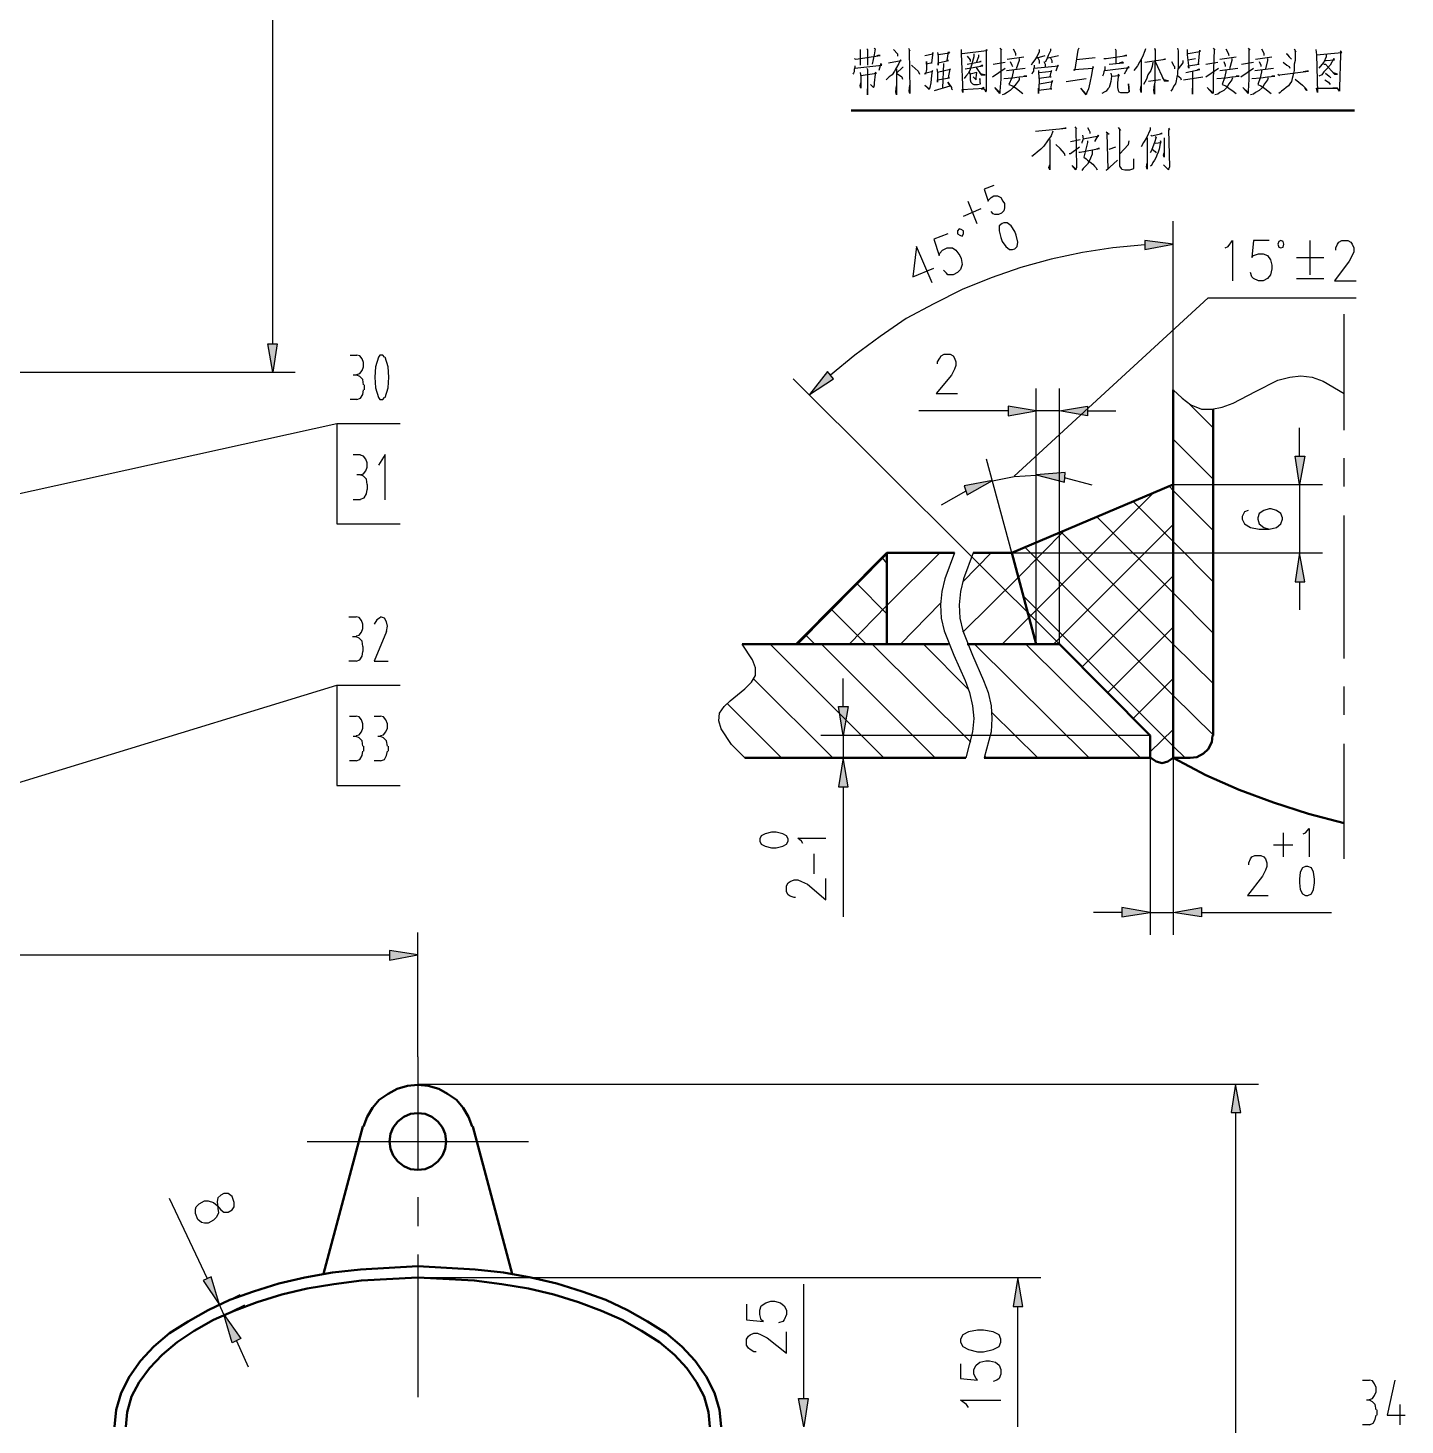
# Model space of a CAD drawing. Header units: millimetres. Extents: x -892 to 4698, y -3687 to 4524.
# Drawn here: x 1152 to 2359, y 1551 to 2776 of the extents above; entities that cross this region are included whole.
import ezdxf

# ---------------------------------------------------------------- set-up
doc = ezdxf.new("R2010")
doc.units = ezdxf.units.MM
doc.layers.add('1', color=7, linetype='Continuous')

msp = doc.modelspace()

# ---------------------------------------------------------------- hatches: boundary and pattern name
h = msp.add_hatch(color=0)
h.dxf.hatch_style = 2
h.paths.add_polyline_path([(2131, 2589.5), (2131, 2581.7), (2155.7, 2586.2)])
h = msp.add_hatch(color=0)
h.dxf.hatch_style = 2
h.paths.add_polyline_path([(1362, 2498.9), (1370.4, 2498.9), (1366.5, 2474.2)])
h = msp.add_hatch(color=0)
h.dxf.hatch_style = 2
h.paths.add_polyline_path([(1857.9, 2468.3), (1852.7, 2474.8), (1837.1, 2454.6)])
h = msp.add_hatch(color=0)
h.dxf.hatch_style = 2
h.paths.add_polyline_path([(2011.1, 2444.2), (2011.1, 2435.7), (2035.8, 2440.3)])
h = msp.add_hatch(color=0)
h.dxf.hatch_style = 2
h.paths.add_polyline_path([(2080.8, 2444.2), (2080.8, 2435.7), (2056, 2440.3)])
h = msp.add_hatch(color=0)
h.dxf.hatch_style = 2
h.paths.add_polyline_path([(2262.6, 2400.5), (2271.1, 2400.5), (2266.5, 2375.7)])
h = msp.add_hatch(color=0)
h.dxf.hatch_style = 2
h.paths.add_polyline_path([(1972.6, 2374.4), (1975.2, 2366.6), (1997.4, 2379)])
h = msp.add_hatch(color=0)
h.dxf.hatch_style = 2
h.paths.add_polyline_path([(2060.6, 2377.7), (2061.2, 2386.2), (2035.8, 2384.2)])
h = msp.add_hatch(color=0)
h.dxf.hatch_style = 2
h.paths.add_polyline_path([(2262.6, 2290.4), (2271.1, 2290.4), (2266.5, 2315.8)])
h = msp.add_hatch(color=0)
h.dxf.hatch_style = 2
h.paths.add_polyline_path([(1862.5, 2180.9), (1871, 2180.9), (1866.4, 2155.5)])
h = msp.add_hatch(color=0)
h.dxf.hatch_style = 2
h.paths.add_polyline_path([(1862.5, 2110.5), (1871, 2110.5), (1866.4, 2135.9)])
h = msp.add_hatch(color=0)
h.dxf.hatch_style = 2
h.paths.add_polyline_path([(2110.8, 2004.9), (2110.8, 1996.5), (2135.5, 2000.4)])
h = msp.add_hatch(color=0)
h.dxf.hatch_style = 2
h.paths.add_polyline_path([(2180.5, 2004.9), (2180.5, 1996.5), (2155.7, 2000.4)])
h = msp.add_hatch(color=0)
h.dxf.hatch_style = 2
h.paths.add_polyline_path([(1468.9, 1967.1), (1468.9, 1958.7), (1493.6, 1963.2)])
h = msp.add_hatch(color=0)
h.dxf.hatch_style = 2
h.paths.add_polyline_path([(2206.6, 1825.1), (2215.1, 1825.1), (2210.5, 1849.8)])
h = msp.add_hatch(color=0)
h.dxf.hatch_style = 2
h.paths.add_polyline_path([(1312.4, 1681), (1305.3, 1677.8), (1319.6, 1656.3)])
h = msp.add_hatch(color=0)
h.dxf.hatch_style = 2
h.paths.add_polyline_path([(2015.6, 1655), (2024.1, 1655), (2019.5, 1680.4)])
h = msp.add_hatch(color=0)
h.dxf.hatch_style = 2
h.paths.add_polyline_path([(1338.5, 1626.9), (1330.7, 1623), (1323.5, 1647.8)])
h = msp.add_hatch(color=0)
h.dxf.hatch_style = 2
h.paths.add_polyline_path([(1827.3, 1574.2), (1835.8, 1574.2), (1831.9, 1549.4)])

# ---------------------------------------------------------------- linework, layer by layer
at = {"layer": '1', "color": 0, "lineweight": 25}
for points in [[(1366.5, 2498.9), (1366.5, 3698.7)], [(1881.4, 2757), (1881.4, 2755), (1881.4, 2754.4), (1881.4, 2743.3)], [(1887.2, 2757.6), (1887.9, 2757), (1887.9, 2756.3), (1887.9, 2743.3)], [(1893.8, 2758.3), (1894.4, 2757.6), (1893.8, 2752.4), (1891.8, 2744)], [(1910.7, 2757), (1914, 2753.1), (1914, 2751.1)], [(1923.7, 2758.3), (1925, 2755.7), (1924.4, 2756.3), (1924.4, 2755.7), (1925, 2721.8), (1925, 2720.5), (1925, 2718.5), (1924.4, 2720.5), (1925, 2725.7)], [(1970, 2757), (1970, 2753.1), (1971.3, 2719.2), (1970.7, 2721.8), (1990.2, 2723.1), (1989.6, 2723.8), (1987.6, 2722.4), (1990.2, 2722.4), (1991.5, 2719.8), (1992.2, 2721.1), (1992.2, 2725.1), (1992.2, 2743.3), (1992.2, 2757), (1992.8, 2756.3), (1992.2, 2755.7), (1970.7, 2753.1)], [(2003.9, 2758.3), (2005.2, 2756.3), (2004.6, 2757), (2004.6, 2730.9), (2003.9, 2720.5), (2003.9, 2719.2), (2003.9, 2718.5), (1999.3, 2723.8), (2003.9, 2719.2)], [(2015.6, 2757.6), (2017.6, 2753.7), (2017.6, 2751.8)], [(2038.4, 2757), (2038.4, 2755), (2036.5, 2751.1), (2034.5, 2747.9), (2032.6, 2745.3), (2031.3, 2743.3)], [(2048.2, 2757.6), (2048.2, 2755.7), (2046.3, 2751.8), (2045, 2748.5), (2043.7, 2745.9)], [(2073, 2758.3), (2072.3, 2756.3), (2069.7, 2739.4), (2069.1, 2738.7), (2069.1, 2739.4), (2085.4, 2740.7), (2086, 2741.3), (2085.4, 2742), (2084.1, 2734.8), (2082.8, 2727.7), (2081.5, 2722.4), (2080.1, 2719.2), (2079.5, 2717.2), (2074.9, 2723.1), (2079.5, 2717.9)], [(2104.9, 2757.6), (2105.6, 2756.3), (2105.6, 2744.6)], [(2131.6, 2757.6), (2131, 2755.7), (2129, 2750.5), (2126.4, 2745.9), (2124.5, 2742.7), (2122.5, 2740), (2121.2, 2738.7)], [(2139.5, 2758.3), (2140.1, 2756.3), (2140.1, 2757), (2139.5, 2717.9), (2138.8, 2721.1), (2139.5, 2726.4)], [(2159.7, 2758.3), (2160.3, 2755.7), (2160.3, 2755), (2160.3, 2745.9), (2160.3, 2741.3), (2159.7, 2738.1), (2159.7, 2735.5), (2159, 2732.9), (2158.4, 2729.6), (2157.7, 2727), (2156.4, 2725.1), (2155.1, 2722.4), (2153.8, 2720.5)], [(2168.1, 2757), (2168.1, 2752.4), (2169.4, 2740.7), (2168.8, 2742.7), (2178.6, 2744), (2177.9, 2744), (2179.2, 2756.3), (2179.2, 2755), (2168.8, 2753.1)], [(2190.9, 2758.3), (2192.2, 2756.3), (2191.6, 2757), (2190.9, 2730.9), (2190.9, 2720.5), (2190.9, 2719.2), (2190.3, 2718.5), (2185.7, 2723.8), (2190.3, 2719.2)], [(2202, 2757.6), (2204, 2753.7), (2204.6, 2751.8)], [(2221.6, 2758.3), (2222.9, 2756.3), (2222.2, 2757), (2222.2, 2730.9), (2221.6, 2720.5), (2221.6, 2719.2), (2221.6, 2718.5), (2217, 2723.8), (2221.6, 2719.2)], [(2233.3, 2757.6), (2235.3, 2753.7), (2235.3, 2751.8)], [(2262, 2757.6), (2263.3, 2755), (2262.6, 2755.7), (2262.6, 2751.1), (2262.6, 2747.2), (2262, 2744), (2262, 2741.3), (2262, 2738.7), (2261.3, 2736.1), (2260.7, 2733.5), (2260, 2731.6), (2259.4, 2729), (2258.1, 2727), (2256.8, 2725.1), (2254.8, 2723.8), (2252.8, 2721.8), (2250.9, 2720.5), (2249.6, 2719.2), (2248.3, 2718.5)], [(2280.9, 2757), (2281.5, 2752.4), (2282.2, 2719.2), (2281.5, 2723.1), (2299.8, 2723.1), (2298.5, 2723.1), (2295.9, 2723.1)], [(1876.2, 2749.2), (1877.5, 2748.5), (1899, 2751.8), (1897, 2751.8), (1895.7, 2751.1)], [(1876.8, 2740.7), (1900.3, 2743.3), (1899.6, 2744.6), (1897.7, 2738.7)], [(1906.1, 2745.3), (1917.2, 2747.2), (1916.6, 2747.9), (1915.3, 2744.6), (1913.3, 2741.3), (1911.4, 2738.1), (1909.4, 2734.8), (1906.8, 2732.9), (1904.2, 2730.3)], [(1938.1, 2751.8), (1945.2, 2753.1), (1945.2, 2754.4), (1943.9, 2745.3), (1944.6, 2745.3), (1939.4, 2744), (1939.4, 2746.6), (1939.4, 2743.3), (1939.4, 2739.4), (1938.7, 2735.5), (1938.1, 2736.1), (1945.2, 2738.1), (1944.6, 2738.7), (1943.9, 2734.2), (1943.3, 2727.7), (1942.6, 2723.8), (1942, 2721.8), (1938.1, 2725.7), (1942, 2722.4)], [(1949.2, 2754.4), (1949.8, 2751.1), (1949.8, 2747.9), (1949.8, 2743.3), (1949.8, 2745.3), (1958.9, 2747.2), (1957.6, 2747.2), (1958.9, 2755), (1959.6, 2753.7), (1949.8, 2752.4)], [(1954.4, 2744.6), (1953.7, 2723.1)], [(1981.1, 2753.1), (1981.1, 2750.5), (1979.8, 2746.6), (1979.1, 2743.3), (1977.8, 2739.4), (1976.5, 2736.1), (1973.9, 2733.5), (1972.6, 2731.6)], [(1975.2, 2751.1), (1977.8, 2747.9), (1977.8, 2746.6)], [(1975.2, 2744), (1987.6, 2746.6), (1987, 2746.6), (1985.7, 2745.9)], [(1985, 2752.4), (1985, 2750.5), (1983, 2745.3)], [(1998, 2744), (2008.5, 2745.9)], [(2010.4, 2748.5), (2024.8, 2750.5)], [(2013, 2746.6), (2014.3, 2743.3), (2015, 2742)], [(2020.8, 2749.2), (2020.8, 2747.2), (2018.2, 2740)], [(2036.5, 2749.8), (2043.7, 2751.8)], [(2037.1, 2749.8), (2038.4, 2747.2), (2038.4, 2744.6)], [(2042.3, 2746.6), (2043.7, 2744), (2043.7, 2742)], [(2046.3, 2749.8), (2055.4, 2751.8)], [(2048.2, 2749.8), (2049.5, 2747.2), (2049.5, 2745.3)], [(2087.3, 2749.8), (2071, 2747.9)], [(2095.1, 2749.2), (2097.1, 2749.2), (2115.3, 2751.8), (2114, 2751.8), (2112.1, 2751.1)], [(2099.7, 2744), (2112.1, 2745.3), (2111.4, 2745.9), (2108.8, 2745.3)], [(2127.7, 2748.5), (2127.7, 2719.2), (2127.1, 2721.8), (2127.7, 2725.1)], [(2138.1, 2745.9), (2137.5, 2742), (2136.2, 2738.7), (2133.6, 2734.8), (2132.3, 2730.9), (2131, 2728.3), (2129.7, 2726.4)], [(2131, 2745.9), (2149.2, 2748.5), (2148.6, 2748.5), (2146.6, 2747.9)], [(2140.1, 2746.6), (2147.9, 2729.6), (2151.8, 2729.6), (2151.2, 2729.6), (2147.9, 2730.3), (2146.6, 2732.2)], [(2154.4, 2746.6), (2156.4, 2742.7), (2157, 2742), (2157, 2740)], [(2164.2, 2747.2), (2164.2, 2745.3), (2160.3, 2740)], [(2168.8, 2747.9), (2175.3, 2749.2)], [(2184.4, 2744), (2194.8, 2745.9)], [(2196.8, 2748.5), (2211.1, 2750.5)], [(2200.1, 2746.6), (2201.4, 2743.3), (2201.4, 2742)], [(2207.2, 2749.2), (2207.2, 2747.2), (2205.3, 2740)], [(2215.7, 2744), (2226.1, 2745.9)], [(2228.1, 2748.5), (2242.4, 2750.5)], [(2231.3, 2746.6), (2232.6, 2743.3), (2232.6, 2742)], [(2238.5, 2749.2), (2238.5, 2747.2), (2236.6, 2740)], [(2252.2, 2745.9), (2255.5, 2743.3), (2257.4, 2742), (2258.1, 2740.7)], [(2254.8, 2753.1), (2255.5, 2753.1), (2257.4, 2750.5), (2259.4, 2748.5)], [(2281.5, 2752.4), (2303.7, 2754.4), (2302.4, 2755.7), (2302.4, 2752.4), (2301.7, 2723.8), (2301.7, 2720.5), (2299.8, 2723.1)], [(2290, 2752.4), (2290, 2750.5), (2288, 2745.9), (2284.8, 2742), (2283.5, 2740.7)], [(2288.7, 2747.2), (2290, 2747.2), (2297.2, 2747.9), (2296.5, 2749.2), (2293.3, 2743.3), (2290.6, 2740), (2288, 2737.4), (2286.1, 2734.8), (2283.5, 2733.5)], [(2288, 2744), (2289.3, 2744), (2297.2, 2735.5), (2299.8, 2735.5), (2297.2, 2736.1), (2295.9, 2736.8)], [(1876.8, 2742.7), (1876.8, 2741.3), (1876.2, 2739.4), (1876.2, 2737.4), (1875.5, 2736.1), (1874.9, 2735.5)], [(1881.4, 2736.8), (1882, 2732.9), (1882, 2723.1), (1881.4, 2725.1), (1882, 2727.7)], [(1882, 2734.2), (1895.7, 2736.1), (1894.4, 2736.8), (1894.4, 2735.5), (1893.8, 2727.7), (1893.8, 2725.7), (1893.1, 2723.8), (1890.5, 2726.4), (1893.1, 2723.8), (1893.8, 2725.1)], [(1887.2, 2740.7), (1887.9, 2739.4), (1887.9, 2717.2), (1887.9, 2719.2), (1887.9, 2722.4)], [(1913.3, 2740), (1913.3, 2739.4), (1913.3, 2717.2), (1912.7, 2719.8), (1913.3, 2725.1)], [(1919.2, 2741.3), (1918.5, 2741.3), (1913.3, 2736.1), (1917.9, 2732.9), (1918.5, 2730.9)], [(1926.3, 2743.3), (1927, 2742.7), (1932.2, 2738.1), (1933.5, 2735.5)], [(1948.5, 2740), (1949.2, 2736.8), (1949.2, 2732.9), (1949.2, 2728.3), (1949.2, 2730.3), (1959.6, 2732.2), (1958.9, 2732.2), (1960.2, 2740), (1960.2, 2739.4), (1949.2, 2736.8)], [(1973.3, 2740), (1988.9, 2742.7), (1988.3, 2743.3), (1986.3, 2742)], [(1980.4, 2732.9), (1983, 2730.3), (1983, 2732.2), (1983.7, 2736.8), (1977.8, 2735.5), (1977.2, 2736.8), (1977.8, 2735.5), (1977.8, 2730.3), (1978.5, 2728.3), (1979.1, 2727.7), (1979.8, 2727), (1981.1, 2726.4), (1984.3, 2726.4), (1987, 2727), (1986.3, 2731.6), (1986.3, 2727.7)], [(1983, 2741.3), (1987.6, 2734.8), (1990.9, 2734.8), (1987.6, 2735.5), (1986.3, 2736.1)], [(1997.4, 2732.9), (2008.5, 2740.7)], [(2020.8, 2732.2), (2020.8, 2730.3), (2018.2, 2727), (2015.6, 2723.8), (2013, 2721.1), (2010.4, 2719.2), (2007.8, 2717.9), (2005.9, 2717.2)], [(2007.2, 2731.6), (2015, 2732.2), (2020.8, 2732.9), (2027.4, 2733.5), (2026.7, 2733.5), (2024.8, 2733.5)], [(2009.8, 2738.7), (2026.1, 2740.7)], [(2015.6, 2738.7), (2015.6, 2737.4), (2014.3, 2732.2), (2011.7, 2726.4), (2015, 2725.1), (2018.2, 2723.1), (2021.5, 2720.5), (2024.1, 2718.5)], [(2033.9, 2743.3), (2033.9, 2741.3), (2033.2, 2740), (2033.2, 2738.1), (2032.6, 2736.8), (2031.9, 2735.5)], [(2033.9, 2740.7), (2055.4, 2742.7), (2054.7, 2743.3), (2052.8, 2738.1)], [(2037.8, 2738.7), (2037.8, 2736.8), (2038.4, 2729.6), (2037.8, 2718.5), (2037.8, 2720.5), (2037.8, 2723.1)], [(2038.4, 2736.8), (2049.5, 2738.1), (2048.9, 2738.7), (2047.6, 2732.9), (2048.9, 2732.9), (2038.4, 2731.6)], [(2061.9, 2729), (2079.5, 2731.6)], [(2101, 2736.1), (2101.7, 2733.5), (2101, 2729), (2100.4, 2725.7), (2099.7, 2723.8), (2098.4, 2722.4), (2097.1, 2720.5), (2095.8, 2719.8), (2093.2, 2718.5)], [(2095.8, 2742), (2095.8, 2739.4), (2095.1, 2737.4), (2094.5, 2734.8), (2093.8, 2733.5)], [(2095.8, 2738.7), (2117.3, 2741.3), (2116.6, 2742), (2112.7, 2735.5)], [(2101.7, 2733.5), (2108.8, 2734.2), (2107.5, 2735.5), (2107.5, 2732.9), (2106.9, 2727.7), (2106.9, 2723.8), (2107.5, 2721.1), (2108.2, 2719.8), (2109.5, 2719.2), (2110.8, 2719.2), (2112.7, 2719.2), (2114.7, 2719.2), (2116, 2719.2), (2117.3, 2719.8), (2117.3, 2720.5), (2116.6, 2727), (2117.3, 2719.8)], [(2159.7, 2734.2), (2162.3, 2732.2), (2162.9, 2730.3)], [(2164.9, 2730.3), (2181.8, 2732.9)], [(2166.8, 2736.8), (2179.2, 2739.4), (2177.9, 2739.4), (2176.6, 2738.7)], [(2172.7, 2737.4), (2172.7, 2717.9), (2172.7, 2720.5), (2172.7, 2723.1)], [(2184.4, 2732.9), (2195.5, 2740.7)], [(2207.9, 2732.2), (2207.2, 2730.3), (2204.6, 2727), (2202.7, 2723.8), (2200.1, 2721.1), (2196.8, 2719.2), (2194.8, 2717.9), (2192.2, 2717.2)], [(2194.2, 2731.6), (2202, 2732.2), (2207.2, 2732.9), (2213.7, 2733.5), (2213.1, 2733.5), (2211.1, 2733.5)], [(2196.8, 2738.7), (2212.4, 2740.7)], [(2202, 2738.7), (2202, 2737.4), (2200.7, 2732.2), (2198.8, 2726.4), (2202, 2725.1), (2204.6, 2723.1), (2208.5, 2720.5), (2211.1, 2718.5)], [(2215.1, 2732.9), (2226.1, 2740.7)], [(2239.2, 2732.2), (2238.5, 2730.3), (2235.9, 2727), (2234, 2723.8), (2231.3, 2721.1), (2228.1, 2719.2), (2226.1, 2717.9), (2223.5, 2717.2)], [(2224.8, 2731.6), (2232.6, 2732.2), (2238.5, 2732.9), (2245, 2733.5), (2244.4, 2733.5), (2242.4, 2733.5)], [(2227.4, 2738.7), (2243.7, 2740.7)], [(2233.3, 2738.7), (2233.3, 2737.4), (2232, 2732.2), (2230, 2726.4), (2232.6, 2725.1), (2235.9, 2723.1), (2239.2, 2720.5), (2241.8, 2718.5)], [(2247.6, 2735.5), (2248.9, 2734.2), (2248.9, 2734.8), (2274.4, 2738.1), (2273.1, 2738.1), (2269.8, 2737.4)], [(2289.3, 2736.1), (2292.6, 2733.5), (2293.9, 2732.2)], [(1946.5, 2721.1), (1960.2, 2725.1), (1958.3, 2728.3), (1961.5, 2723.8), (1961.5, 2722.4), (1962.2, 2721.8)], [(2038.4, 2727), (2050.2, 2729), (2049.5, 2729.6), (2048.2, 2722.4), (2049.5, 2722.4), (2037.8, 2721.1)], [(2144.7, 2730.3), (2134.2, 2729)], [(2262.6, 2730.9), (2265.9, 2728.3), (2269.1, 2725.7), (2271.1, 2723.8), (2272.4, 2722.4), (2273.1, 2721.1), (2271.1, 2723.1)], [(2288.7, 2730.3), (2292, 2728.3), (2293.3, 2726.4)], [(2050.2, 2685.3), (2048.9, 2681.4), (2045.6, 2676.8), (2042.3, 2672.3), (2039.7, 2669.7), (2036.5, 2667.1), (2034.5, 2665.1), (2031.9, 2663.1)], [(2035.2, 2685.3), (2061.9, 2687.9), (2061.2, 2687.9), (2058, 2687.3)], [(2069.7, 2689.2), (2071, 2687.3), (2070.4, 2687.3), (2071, 2653.4), (2070.4, 2652.1), (2070.4, 2651.4), (2067.1, 2655.3), (2070.4, 2652.1)], [(2080.8, 2688.6), (2082.1, 2686), (2082.8, 2684.7), (2082.8, 2683.3)], [(2097.1, 2684.7), (2099.7, 2682.7), (2097.7, 2683.3), (2098.4, 2652.1), (2097.1, 2650.8), (2106.9, 2659.9)], [(2107.5, 2688.6), (2109.5, 2686), (2108.8, 2686.6), (2108.8, 2680.1), (2108.8, 2672.9), (2108.8, 2667.1), (2108.8, 2662.5), (2108.8, 2661.8), (2108.8, 2660.5), (2108.8, 2654.7), (2110.1, 2652.7), (2110.8, 2652.1), (2113.4, 2651.4), (2117.9, 2651.4), (2121.2, 2652.7), (2121.2, 2661.2)], [(2135.5, 2688.6), (2135.5, 2686.6), (2132.3, 2679.4), (2129.7, 2675.5), (2127.7, 2671.6)], [(2136.2, 2682), (2136.8, 2681.4), (2146, 2683.3), (2145.3, 2683.3), (2144, 2682.7)], [(2151.8, 2687.9), (2152.5, 2686.6), (2151.8, 2686.6), (2152.5, 2654), (2151.8, 2652.1), (2151.8, 2651.4), (2147.3, 2656), (2151.8, 2651.4), (2151.8, 2652.7)], [(2047.6, 2678.1), (2047.6, 2676.2), (2047.6, 2652.7), (2047.6, 2651.4), (2046.9, 2653.4), (2047.6, 2656)], [(2061.2, 2663.8), (2060.6, 2665.8), (2056.7, 2670.3), (2052.8, 2673.6)], [(2064.5, 2665.8), (2065.8, 2665.8), (2073.6, 2671.6)], [(2065.8, 2676.2), (2074.3, 2678.1)], [(2073, 2667.1), (2074.3, 2667.1), (2091.2, 2670.3), (2089.9, 2670.3), (2088.6, 2669.7)], [(2076.2, 2682), (2076.9, 2678.8), (2076.2, 2676.8), (2075.6, 2675.5), (2075.6, 2674.9)], [(2076.9, 2678.8), (2090.6, 2681.4), (2089.9, 2682), (2086.7, 2676.2)], [(2080.8, 2676.8), (2080.8, 2675.5), (2077.5, 2662.5), (2079.5, 2661.2), (2080.8, 2659.9), (2082.8, 2658.6), (2085.4, 2656.6), (2086.7, 2654.7), (2088, 2653.4), (2089.3, 2651.4)], [(2099.7, 2669.7), (2105.6, 2671.6)], [(2108.8, 2665.1), (2116.6, 2673.6), (2117.3, 2676.8)], [(2132.9, 2679.4), (2132.9, 2652.1), (2132.3, 2654), (2132.9, 2657.3)], [(2140.1, 2680.7), (2140.8, 2680.1), (2139.5, 2675.5), (2138.1, 2671.6), (2136.8, 2668.4), (2135.5, 2666.4)], [(2140.1, 2674.9), (2145.3, 2675.5), (2144.7, 2676.8), (2144, 2672.9), (2143.4, 2669.7), (2142.7, 2667.1), (2141.4, 2664.4), (2140.8, 2662.5), (2139.5, 2659.9), (2138.1, 2657.9), (2136.8, 2655.3), (2135.5, 2654.7)], [(2147.9, 2679.4), (2147.9, 2678.8), (2147.9, 2678.1), (2147.9, 2662.5), (2147.3, 2664.4), (2147.9, 2666.4)], [(2084.7, 2669), (2084.7, 2665.1), (2083.4, 2661.8), (2082.1, 2659.2), (2080.8, 2656.6), (2078.8, 2654.7), (2076.9, 2652.7), (2075.6, 2650.8)], [(2137.5, 2669.7), (2140.1, 2667.7), (2140.8, 2666.4)], [(1998.7, 2637.7), (1990.2, 2634.5), (1993.5, 2624), (1994.1, 2625.3), (1996.1, 2627.3), (1998.7, 2628.6), (2001.9, 2628.6), (2004.6, 2627.3), (2006.5, 2624), (2007.8, 2622.1), (2007.8, 2618.2), (2007.2, 2615.6), (2005.2, 2613.6), (2002.6, 2612.3), (1999.3, 2612.3), (1998, 2613), (1996.1, 2614.9)], [(1975.9, 2624), (1983.7, 2604.5)], [(1972, 2611), (1987.6, 2617.5)], [(1968.1, 2599.9), (1966.8, 2598), (1966.8, 2595.4), (1968.7, 2594.1), (1970.7, 2593.4), (1972, 2595.4), (1972, 2598), (1970, 2599.3), (1968.1, 2599.9)], [(2005.9, 2604.5), (2003.2, 2602.5), (2003.2, 2598), (2004.6, 2592.1), (2005.9, 2588.8), (2009.1, 2584.3), (2012.4, 2581.7), (2015, 2581.7), (2016.9, 2582.3), (2018.9, 2584.3), (2019.5, 2588.2), (2018.2, 2594.1), (2016.9, 2597.3), (2013.7, 2602.5), (2010.4, 2605.1), (2007.2, 2605.1), (2005.9, 2604.5)], [(2155.7, 2458.5), (2155.7, 2606.4)], [(2131, 2585.6), (2103, 2583), (2076.2, 2579.1), (2048.9, 2573.2), (2022.1, 2566), (1996.1, 2556.9), (1970.7, 2546.5), (1945.9, 2534.1), (1921.8, 2521.1), (1899, 2505.4), (1876.8, 2489.1), (1855.3, 2471.5)], [(1958.3, 2595.4), (1945.9, 2590.8), (1950.5, 2576.5), (1951.1, 2578.4), (1953.7, 2581), (1957.6, 2583), (1962.2, 2583), (1965.4, 2581), (1968.7, 2576.5), (1970, 2573.9), (1970.7, 2568.6), (1969.4, 2564.1), (1966.8, 2561.5), (1962.8, 2559.5), (1958.3, 2559.5), (1957, 2560.8), (1954.4, 2563.4)], [(2131, 2589.5), (2131, 2581.7), (2155.7, 2586.2), (2131, 2589.5)], [(2201.4, 2583), (2204, 2584.3), (2207.9, 2589.5), (2207.9, 2554.3)], [(2239.8, 2589.5), (2226.1, 2589.5), (2224.8, 2574.5), (2226.1, 2576.5), (2230.7, 2577.8), (2234.6, 2577.8), (2238.5, 2576.5), (2241.1, 2572.6), (2242.4, 2568), (2242.4, 2564.7), (2241.1, 2559.5), (2238.5, 2556.3), (2234.6, 2554.3), (2230.7, 2554.3), (2226.1, 2556.3), (2224.8, 2557.6), (2223.5, 2561.5)], [(2250.2, 2589.5), (2248.3, 2588.8), (2247.6, 2586.2), (2248.3, 2583.6), (2250.2, 2583), (2252.2, 2583.6), (2252.8, 2586.2), (2252.2, 2588.8), (2250.2, 2589.5)], [(2275.7, 2589.5), (2275.7, 2559.5)], [(2298.5, 2581), (2298.5, 2583), (2299.8, 2586.2), (2301.1, 2588.2), (2303.7, 2589.5), (2308.9, 2589.5), (2311.5, 2588.2), (2312.8, 2586.2), (2314.1, 2583), (2314.1, 2579.7), (2312.8, 2576.5), (2310.2, 2571.3), (2297.2, 2554.3), (2316.1, 2554.3)], [(1944.6, 2552.4), (1930.9, 2584.3), (1927.7, 2557.6), (1945.9, 2565.4)], [(2263.9, 2574.5), (2288, 2574.5)], [(2263.9, 2556.3), (2288, 2556.3)], [(2016.3, 2382.9), (2186.4, 2539.3), (2316.1, 2539.3)], [(2305.6, 2423.3), (2305.6, 2525)], [(1362, 2498.9), (1370.4, 2498.9), (1366.5, 2474.2), (1362, 2498.9)], [(1434.3, 2489.1), (1440.2, 2489.1)], [(1440.2, 2472.2), (1442.8, 2472.8), (1444.7, 2475.5), (1446, 2478.7), (1446, 2482.6), (1444.7, 2485.9), (1442.8, 2488.5), (1440.2, 2489.1)], [(1464.3, 2487.2), (1463, 2489.1), (1460.4, 2489.1), (1459.1, 2487.2), (1456.5, 2478.7), (1455.8, 2469.6), (1456.5, 2460.5), (1459.1, 2452)], [(1464.9, 2452), (1467.5, 2460.5), (1468.2, 2469.6), (1467.5, 2478.7), (1464.9, 2487.2)], [(1949.2, 2481.3), (1949.2, 2483.3), (1951.1, 2486.5), (1952.4, 2488.5), (1955, 2489.8), (1960.2, 2489.8), (1962.8, 2488.5), (1964.1, 2486.5), (1965.4, 2483.3), (1965.4, 2480), (1964.1, 2476.8), (1961.5, 2471.5), (1947.9, 2455.3), (1966.8, 2455.3)], [(1857.9, 2468.3), (1852.7, 2474.8), (1837.1, 2454.6), (1857.9, 2468.3)], [(1012, 2474.2), (1386.1, 2474.2)], [(1440.2, 2471.5), (1436.9, 2471.5)], [(1446, 2463.1), (1445.4, 2467.6), (1442.8, 2470.2), (1440.2, 2471.5)], [(1446.7, 2463.1), (1446.7, 2458.5)], [(2056, 2235.6), (1822.7, 2468.3)], [(2155.7, 2458.5), (2163.6, 2451.3), (2171.4, 2445.5), (2180.5, 2441.6), (2189.6, 2441.6), (2198.8, 2443.5), (2208.5, 2446.8), (2228.1, 2457.2), (2247.6, 2467), (2258.1, 2469.6), (2267.8, 2470.9), (2277.6, 2469.6), (2287.4, 2466.3), (2305.6, 2455.3)], [(1440.2, 2450), (1434.3, 2450)], [(1440.2, 2450), (1443.4, 2451.3), (1445.4, 2454.6), (1446, 2458.5)], [(1459.1, 2452), (1460.4, 2450), (1463, 2450), (1464.3, 2452)], [(2035.8, 2235.6), (2035.8, 2459.8)], [(2056, 2235.6), (2056, 2459.8)], [(2011.1, 2440.3), (1932.9, 2440.3)], [(2011.1, 2444.2), (2011.1, 2435.7), (2035.8, 2440.3), (2011.1, 2444.2)], [(2056, 2440.3), (2035.8, 2440.3)], [(2080.8, 2444.2), (2080.8, 2435.7), (2056, 2440.3), (2080.8, 2444.2)], [(2080.8, 2440.3), (2105.6, 2440.3)], [(2190.9, 2425.3), (2170.1, 2446.1)], [(374.6, 2197.8), (1422.6, 2429.2), (1478, 2429.2)], [(1422.6, 2429.2), (1422.6, 2341.2), (1478, 2341.2)], [(2266.5, 2400.5), (2266.5, 2425.3)], [(2190.9, 2380.3), (2155.7, 2415.5)], [(1436.9, 2401.8), (1443.4, 2401.8)], [(1443.4, 2384.2), (1446, 2384.9), (1448, 2387.5), (1449.3, 2390.7), (1449.3, 2394.6), (1448, 2397.9), (1446, 2400.5), (1443.4, 2401.2)], [(1464.9, 2362.1), (1464.9, 2401.8), (1459.1, 2392.7)], [(2035.8, 2242.1), (2035.8, 2403.8)], [(2014.3, 2315.8), (1992.2, 2397.9)], [(2262.6, 2400.5), (2271.1, 2400.5), (2266.5, 2375.7), (2262.6, 2400.5)], [(2305.6, 2373.8), (2305.6, 2398.6)], [(1443.4, 2384.2), (1440.2, 2384.2)], [(1449.3, 2375.7), (1448.6, 2380.3), (1446, 2382.9), (1443.4, 2384.2)], [(1972.6, 2374.4), (1975.2, 2366.6), (1997.4, 2379), (1972.6, 2374.4)], [(2035.8, 2383.6), (2016.3, 2382.3), (1997.4, 2378.4)], [(2060.6, 2377.7), (2061.2, 2386.2), (2035.8, 2384.2), (2060.6, 2377.7)], [(2084.7, 2375.1), (2060.6, 2381.6)], [(1443.4, 2362.7), (1446.7, 2364), (1448.6, 2367.3), (1449.3, 2371.2)], [(1449.3, 2375.7), (1449.3, 2371.2)], [(1973.9, 2369.9), (1952.4, 2357.5)], [(2029.3, 2259.1), (2138.8, 2368.6)], [(2155.7, 2370.5), (2152.5, 2373.8)], [(2155.7, 2375.7), (2286.7, 2375.7)], [(2190.9, 2335.3), (2155.7, 2370.5)], [(2266.5, 2375.7), (2266.5, 2315.8)], [(1443.4, 2362.1), (1436.9, 2362.1)], [(2155.7, 2325.6), (2120.6, 2360.8)], [(2221.6, 2352.9), (2218.3, 2351.6), (2216.4, 2347.7), (2216.4, 2345.1), (2218.3, 2341.2), (2223.5, 2337.9), (2231.3, 2336.6), (2239.8, 2336.6), (2246.3, 2337.9), (2250.2, 2341.2), (2251.5, 2345.1), (2251.5, 2346.4), (2250.2, 2350.3), (2246.3, 2352.9), (2241.8, 2354.2), (2239.8, 2354.2), (2235.3, 2352.9), (2231.3, 2350.3), (2230, 2346.4), (2230, 2345.1), (2231.3, 2341.2), (2235.3, 2337.9), (2239.8, 2336.6)], [(2050.8, 2235.6), (2155.7, 2340.6)], [(2155.7, 2280.6), (2089.3, 2347.1)], [(2305.6, 2223.2), (2305.6, 2348.4)], [(2020.2, 2294.3), (2060.6, 2335.3)], [(2155.7, 2235.6), (2057.3, 2334)], [(1904.8, 2314.5), (1906.1, 2315.8)], [(1904.8, 2269.5), (1951.1, 2315.8)], [(1964.1, 2315.8), (1955.7, 2293), (1953.1, 2281.9), (1951.8, 2270.2), (1952.4, 2258.4), (1955, 2247.4), (1963.5, 2225.9), (1973.3, 2203.7), (1977.2, 2193.3), (1979.8, 2181.5), (1981.1, 2170.5), (1979.8, 2158.7), (1973.9, 2135.9)], [(1980.4, 2315.8), (1972, 2293), (1969.4, 2281.9), (1968.1, 2270.2), (1968.7, 2258.4), (1971.3, 2247.4), (1979.8, 2225.9), (1989.6, 2203.7), (1993.5, 2193.3), (1996.1, 2181.5), (1996.7, 2170.5), (1996.1, 2158.7), (1990.2, 2135.9)], [(1971.3, 2290.4), (1996.1, 2315.8)], [(2014.3, 2315.8), (2286.7, 2315.8)], [(2155.7, 2190.7), (2026.1, 2320.3)], [(2190.9, 2290.4), (2155.7, 2325.6)], [(2262.6, 2290.4), (2271.1, 2290.4), (2266.5, 2315.8), (2262.6, 2290.4)], [(1826.6, 2235.6), (1904.8, 2314.5)], [(1904.8, 2306.7), (1900.9, 2311.2)], [(1971.3, 2246.1), (2020.2, 2294.3)], [(2075.6, 2215.4), (2155.7, 2295.6)], [(1904.8, 2262.3), (1878.1, 2289.1)], [(2190.9, 2245.4), (2155.7, 2280.6)], [(2266.5, 2290.4), (2266.5, 2265.6)], [(1886.6, 2235.6), (1856, 2266.3)], [(1871.6, 2235.6), (1904.8, 2269.5)], [(1916.6, 2235.6), (1951.8, 2271.5)], [(2155.7, 2146.3), (2024.8, 2277.3)], [(1433, 2259.7), (1439.5, 2259.7)], [(1439.5, 2242.8), (1442.1, 2243.4), (1444.1, 2246.1), (1445.4, 2249.3), (1445.4, 2253.2), (1444.1, 2256.5), (1442.1, 2259.1), (1439.5, 2259.7)], [(1461, 2259.1), (1457.8, 2257.1), (1455.2, 2253.2)], [(1466.2, 2246.7), (1466.9, 2251.3), (1466.2, 2255.2), (1464.3, 2258.4), (1461, 2259.7)], [(2005.9, 2235.6), (2029.3, 2259.1)], [(1439.5, 2242.1), (1436.3, 2242.1)], [(1445.4, 2233.7), (1444.7, 2238.2), (1442.1, 2240.8), (1439.5, 2242.1)], [(1466.2, 2246.7), (1455.2, 2220.6), (1467.5, 2220.6)], [(1841.6, 2235.6), (1833.2, 2244.1)], [(2098.4, 2193.3), (2155.7, 2250.6)], [(1445.4, 2233.7), (1445.4, 2229.1)], [(1780.4, 2135.9), (1768.6, 2147.6), (1759.5, 2161.3), (1757.6, 2168.5), (1758.2, 2175), (1762.1, 2180.9), (1767.3, 2186.1), (1780.4, 2196.5), (1786.2, 2202.4), (1789.5, 2208.3), (1789.5, 2214.8), (1786.9, 2221.9), (1777.8, 2235.6)], [(1902.2, 2135.9), (1802.5, 2235.6)], [(1947.2, 2135.9), (1847.5, 2235.6)], [(1978.5, 2149.6), (1891.8, 2235.6)], [(1976.5, 2195.9), (1936.8, 2235.6)], [(2082.1, 2135.9), (1981.7, 2235.6)], [(2127.1, 2135.9), (2026.7, 2235.6)], [(2190.9, 2201.1), (2155.7, 2235.6)], [(1439.5, 2220.6), (1433, 2220.6)], [(1439.5, 2220.6), (1442.8, 2221.9), (1444.7, 2225.2), (1445.4, 2229.1)], [(1857.3, 2135.9), (1788.2, 2205)], [(1866.4, 2180.9), (1866.4, 2205.6)], [(2120.6, 2170.5), (2155.7, 2205.6)], [(362.9, 1875.2), (1422.6, 2199.8), (1478, 2199.8)], [(1422.6, 2199.8), (1422.6, 2111.8), (1478, 2111.8)], [(2305.6, 2173.7), (2305.6, 2198.5)], [(1812.3, 2135.9), (1764.7, 2183.5)], [(1862.5, 2180.9), (1871, 2180.9), (1866.4, 2155.5), (1862.5, 2180.9)], [(2190.9, 2156.1), (2155.7, 2190.7)], [(1433.7, 2172.4), (1439.5, 2172.4)], [(1439.5, 2155.5), (1442.1, 2156.1), (1444.1, 2158.7), (1445.4, 2162), (1445.4, 2165.9), (1444.1, 2169.2), (1442.1, 2171.8), (1439.5, 2172.4)], [(1455.2, 2172.4), (1461, 2172.4)], [(1461, 2155.5), (1463.6, 2156.1), (1465.6, 2158.7), (1466.9, 2162), (1466.9, 2165.9), (1465.6, 2169.2), (1463.6, 2171.8), (1461, 2172.4)], [(2037.1, 2135.9), (1996.7, 2175.7)], [(2135.5, 2141.1), (2155.7, 2160.7)], [(1439.5, 2154.8), (1436.9, 2154.8)], [(1445.4, 2146.3), (1444.7, 2150.9), (1442.1, 2153.5), (1439.5, 2154.8)], [(1446, 2146.3), (1446, 2141.8)], [(1461, 2154.8), (1458.4, 2154.8)], [(1466.9, 2146.3), (1466.2, 2150.9), (1463.6, 2153.5), (1461, 2154.8)], [(1467.5, 2146.3), (1467.5, 2141.8)], [(2135.5, 2155.5), (1846.8, 2155.5)], [(1866.4, 2155.5), (1866.4, 2135.9)], [(2166.2, 2135.9), (2155.7, 2146.3)], [(2305.6, 2047.3), (2305.6, 2148.3)], [(1439.5, 2133.3), (1433.7, 2133.3)], [(1439.5, 2133.3), (1442.8, 2134.6), (1444.7, 2137.9), (1445.4, 2141.8)], [(1461, 2133.3), (1455.2, 2133.3)], [(1461, 2133.3), (1464.3, 2134.6), (1466.2, 2137.9), (1466.9, 2141.8)], [(1936.1, 2135.9), (1846.8, 2135.9)], [(1862.5, 2110.5), (1871, 2110.5), (1866.4, 2135.9), (1862.5, 2110.5)], [(1992.2, 2135.9), (1990.9, 2137.2)], [(2135.5, 2135.9), (2135.5, 1980.8)], [(2155.7, 2135.9), (2155.7, 1980.8)], [(1866.4, 2110.5), (1866.4, 1996.5)], [(1793.4, 2062.9), (1794.7, 2060.3), (1798, 2058.4), (1803.8, 2057.1), (1807.7, 2057.1), (1813.6, 2058.4), (1816.9, 2060.3), (1818.2, 2062.9), (1818.2, 2064.9), (1816.9, 2067.5), (1813.6, 2069.4), (1807.7, 2070.7), (1803.8, 2070.7), (1798, 2069.4), (1794.7, 2067.5), (1793.4, 2064.9), (1793.4, 2062.9)], [(2252.2, 2070.1), (2252.2, 2049.2)], [(2269.8, 2069.4), (2271.7, 2070.1), (2275, 2074), (2275, 2049.2)], [(1831.2, 2061), (1829.9, 2062.9), (1826.6, 2065.5), (1851.4, 2065.5)], [(2243.7, 2059.7), (2260.7, 2059.7)], [(1841, 2034.3), (1841, 2051.8)], [(2222.2, 2042.1), (2222.2, 2044), (2223.5, 2047.3), (2224.8, 2049.2), (2227.4, 2050.5), (2232.6, 2050.5), (2235.3, 2049.2), (2236.6, 2047.3), (2237.9, 2044), (2237.9, 2040.8), (2236.6, 2037.5), (2234, 2032.3), (2220.9, 2015.4), (2239.2, 2015.4)], [(2271.7, 2040.8), (2269.1, 2039.5), (2267.2, 2035.6), (2266.5, 2029.7), (2266.5, 2026.4), (2267.2, 2020.6), (2269.1, 2016.7), (2271.7, 2015.4), (2273.7, 2015.4), (2277, 2016.7), (2278.9, 2020.6), (2279.6, 2026.4), (2279.6, 2029.7), (2278.9, 2035.6), (2277, 2039.5), (2273.7, 2040.8), (2271.7, 2040.8)], [(1824.7, 2013.4), (1823.4, 2013.4), (1820.1, 2014.7), (1818.2, 2016), (1816.9, 2018.6), (1816.9, 2023.8), (1818.2, 2026.4), (1820.1, 2027.7), (1823.4, 2029), (1826.6, 2029), (1829.9, 2027.7), (1835.1, 2025.1), (1851.4, 2011.4), (1851.4, 2030.3)], [(2110.8, 2000.4), (2086, 2000.4)], [(2110.8, 2004.9), (2110.8, 1996.5), (2135.5, 2000.4), (2110.8, 2004.9)], [(2135.5, 2000.4), (2155.7, 2000.4)], [(2180.5, 2004.9), (2180.5, 1996.5), (2155.7, 2000.4), (2180.5, 2004.9)], [(2180.5, 2000.4), (2294.6, 2000.4)], [(1493.6, 1873.9), (1493.6, 1982.8)], [(489.3, 1963.2), (1468.9, 1963.2)], [(1468.9, 1967.1), (1468.9, 1958.7), (1493.6, 1963.2), (1468.9, 1967.1)], [(1493.6, 1873.9), (1493.6, 1775.5)], [(1493.6, 1849.8), (2230.7, 1849.8)], [(2206.6, 1825.1), (2215.1, 1825.1), (2210.5, 1849.8), (2206.6, 1825.1)], [(2210.5, 1825.1), (2210.5, -266.3)], [(1396.5, 1799.6), (1590.7, 1799.6)], [(1330.7, 1751.4), (1327.4, 1754), (1323.5, 1754), (1320.9, 1752.7), (1318.3, 1750.1), (1317.7, 1746.9), (1318.3, 1741), (1319, 1737.1), (1317, 1733.2), (1314.4, 1730.6), (1309.8, 1728), (1306.6, 1728), (1304, 1728.6), (1300.7, 1731.2), (1298.8, 1736.4), (1298.8, 1740.3), (1299.4, 1742.3), (1302, 1744.9), (1306.6, 1747.5), (1309.8, 1747.5), (1314.4, 1746.2), (1317.7, 1743.6), (1320.9, 1739.7), (1323.5, 1737.7), (1327.4, 1737.7), (1330.7, 1739.7), (1332.6, 1742.3), (1332.6, 1746.2), (1330.7, 1751.4)], [(1309.2, 1679.1), (1275.9, 1749.5)], [(1493.6, 1750.8), (1493.6, 1725.3)], [(1493.6, 1700.6), (1493.6, 1575.5)], [(1312.4, 1681), (1305.3, 1677.8), (1319.6, 1656.3), (1312.4, 1681)], [(1493.6, 1680.4), (2039.7, 1680.4)], [(2015.6, 1655), (2024.1, 1655), (2019.5, 1680.4), (2015.6, 1655)], [(1831.9, 1574.2), (1831.9, 1674.5)], [(1316.4, 1655), (1337.9, 1665.4)], [(1323.5, 1647.8), (1319.6, 1656.3)], [(1320.3, 1645.8), (1341.8, 1656.3)], [(1781.7, 1656.9), (1781.7, 1643.2), (1796.7, 1641.9), (1794.7, 1643.2), (1793.4, 1647.8), (1793.4, 1651.7), (1794.7, 1655.6), (1798.6, 1658.2), (1803.2, 1659.5), (1806.4, 1659.5), (1811.6, 1658.2), (1814.9, 1655.6), (1816.9, 1651.7), (1816.9, 1647.8), (1814.9, 1643.2), (1813.6, 1641.9), (1809.7, 1640.6)], [(2019.5, 1549.4), (2019.5, 1655)], [(1338.5, 1626.9), (1330.7, 1623), (1323.5, 1647.8), (1338.5, 1626.9)], [(1790.1, 1615.2), (1788.2, 1615.2), (1784.9, 1617.2), (1783.6, 1618.5), (1781.7, 1621.1), (1781.7, 1626.3), (1783.6, 1628.9), (1784.9, 1630.2), (1788.2, 1631.5), (1791.4, 1631.5), (1794.7, 1630.2), (1799.9, 1627.6), (1816.9, 1613.9), (1816.9, 1632.8)], [(1969.4, 1623.7), (1971.3, 1619.8), (1976.5, 1617.2), (1984.3, 1615.2), (1989.6, 1615.2), (1998, 1617.2), (2003.2, 1619.8), (2004.6, 1623.7), (2004.6, 1626.3), (2003.2, 1630.2), (1998, 1632.8), (1989.6, 1634.1), (1984.3, 1634.1), (1976.5, 1632.8), (1971.3, 1630.2), (1969.4, 1626.3), (1969.4, 1623.7)], [(1334.6, 1625), (1345, 1602.2)], [(1969.4, 1604.8), (1969.4, 1591.7), (1984.3, 1590.4), (1983, 1591.7), (1981.1, 1595.7), (1981.1, 1599.6), (1983, 1603.5), (1986.3, 1606.1), (1991.5, 1607.4), (1994.8, 1607.4), (2000, 1606.1), (2003.2, 1603.5), (2004.6, 1599.6), (2004.6, 1595.7), (2003.2, 1591.7), (2001.3, 1590.4), (1998, 1589.1)], [(2321.9, 1590.4), (2327.8, 1590.4)], [(2327.8, 1573.5), (2330.4, 1574.2), (2332.4, 1576.8), (2333.7, 1580), (2333.7, 1583.9), (2332.4, 1587.2), (2330.4, 1589.8), (2327.8, 1590.4)], [(2350, 1590.4), (2343.4, 1559.8), (2359.1, 1559.8)], [(1827.3, 1574.2), (1835.8, 1574.2), (1831.9, 1549.4), (1827.3, 1574.2)], [(1976.5, 1566.3), (1974.6, 1568.9), (1969.4, 1572.8), (2004.6, 1572.8)], [(2327.8, 1572.8), (2325.2, 1572.8)], [(2333.7, 1564.4), (2333, 1568.9), (2330.4, 1571.5), (2327.8, 1572.8)], [(2354.5, 1568.9), (2354.5, 1551.3)], [(2327.8, 1551.3), (2331.1, 1552.6), (2333, 1555.9), (2333.7, 1559.8)], [(2334.3, 1564.4), (2334.3, 1559.8)], [(2327.8, 1551.3), (2321.9, 1551.3)]]:
    msp.add_lwpolyline(points, dxfattribs=at)
at = {"layer": '1', "color": 0, "lineweight": 50}
for points in [[(1873.6, 2703.5), (2314.8, 2703.5)], [(2155.7, 2135.9), (2155.7, 2458.5)], [(2190.9, 2155.5), (2190.9, 2441.6)], [(2014.3, 2315.8), (2155.7, 2375.7)], [(1904.8, 2315.8), (1825.3, 2235.6)], [(1904.8, 2315.8), (1904.8, 2235.6)], [(1964.1, 2315.8), (1904.8, 2315.8)], [(2014.3, 2315.8), (1980.4, 2315.8)], [(2035.8, 2235.6), (2014.3, 2315.8)], [(1958.9, 2235.6), (1777.8, 2235.6)], [(2056, 2235.6), (1975.2, 2235.6)], [(2056, 2235.6), (2135.5, 2155.5), (2135.5, 2135.9)], [(2170.7, 2135.9), (2176.6, 2136.6), (2182.5, 2139.8), (2186.4, 2143.7), (2189.6, 2149.6), (2190.3, 2155.5)], [(1973.9, 2135.9), (1780.4, 2135.9)], [(2135.5, 2135.9), (1990.2, 2135.9)], [(2136.2, 2135.9), (2140.8, 2132.7), (2146, 2131.4), (2151.2, 2132.7), (2155.7, 2135.9)], [(2155.7, 2135.9), (2184.4, 2120.9), (2213.7, 2107.9), (2243.7, 2096.8), (2274.4, 2087), (2305.6, 2078.6)], [(2155.7, 2135.9), (2170.7, 2135.9)], [(1541.2, 1812.7), (1537.9, 1821.1), (1533.4, 1829), (1527.5, 1836.1), (1519.7, 1841.3), (1511.9, 1845.9), (1502.7, 1848.5), (1493.6, 1849.2), (1484.5, 1848.5), (1475.4, 1845.9), (1467.5, 1841.3), (1459.7, 1836.1), (1453.9, 1829), (1449.3, 1821.1), (1446, 1812.7)], [(1493.6, 1824.4), (1487.1, 1823.8), (1481.2, 1821.1), (1476, 1817.2), (1472.1, 1812), (1469.5, 1806.2), (1468.9, 1799.6), (1469.5, 1793.1), (1472.1, 1787.3), (1476, 1782), (1481.2, 1778.1), (1487.1, 1775.5), (1493.6, 1774.9), (1500.1, 1775.5), (1506, 1778.1), (1511.2, 1782), (1515.1, 1787.3), (1517.7, 1793.1), (1518.4, 1799.6), (1517.7, 1806.2), (1515.1, 1812), (1511.2, 1817.2), (1506, 1821.1), (1500.1, 1823.8), (1493.6, 1824.4)], [(1445.4, 1812.7), (1410.9, 1683.6)], [(1541.8, 1812.7), (1576.4, 1683.6)], [(1759.5, 1549.4), (1758.2, 1564.4), (1753.6, 1579.4), (1746.5, 1593.7), (1736.7, 1607.4), (1725, 1619.8), (1711.3, 1631.5), (1695, 1641.9), (1677.4, 1651.7), (1658.5, 1660.8), (1637.6, 1668), (1615.5, 1675.2), (1592.7, 1680.4), (1568.6, 1684.9), (1543.8, 1687.5), (1493.6, 1690.2), (1443.4, 1687.5), (1418.7, 1684.9), (1394.6, 1680.4), (1371.7, 1675.2), (1349.6, 1668), (1328.7, 1660.8), (1309.8, 1651.7), (1292.2, 1641.9), (1275.9, 1631.5), (1262.3, 1619.8), (1250.5, 1607.4), (1240.8, 1593.7), (1233.6, 1579.4), (1229, 1564.4), (1227.7, 1549.4)], [(1749.7, 1549.4), (1748.4, 1562.4), (1744.5, 1576.1), (1738, 1588.5), (1729.5, 1600.9), (1718.5, 1612.6), (1705.4, 1623.7), (1689.8, 1633.5), (1672.8, 1643.2), (1654.6, 1651.1), (1634.4, 1658.9), (1612.9, 1665.4), (1590.7, 1670.6), (1567.3, 1674.5), (1543.1, 1677.8), (1493.6, 1680.4), (1444.1, 1677.8), (1420, 1674.5), (1396.5, 1670.6), (1374.4, 1665.4), (1352.8, 1658.9), (1332.6, 1651.1), (1314.4, 1643.2), (1297.5, 1633.5), (1282.5, 1623.7), (1269.4, 1612.6), (1258.4, 1600.9), (1249.2, 1588.5), (1242.7, 1576.1), (1238.8, 1562.4), (1237.5, 1549.4)]]:
    msp.add_lwpolyline(points, dxfattribs=at)

doc.saveas('drawing.dxf')
